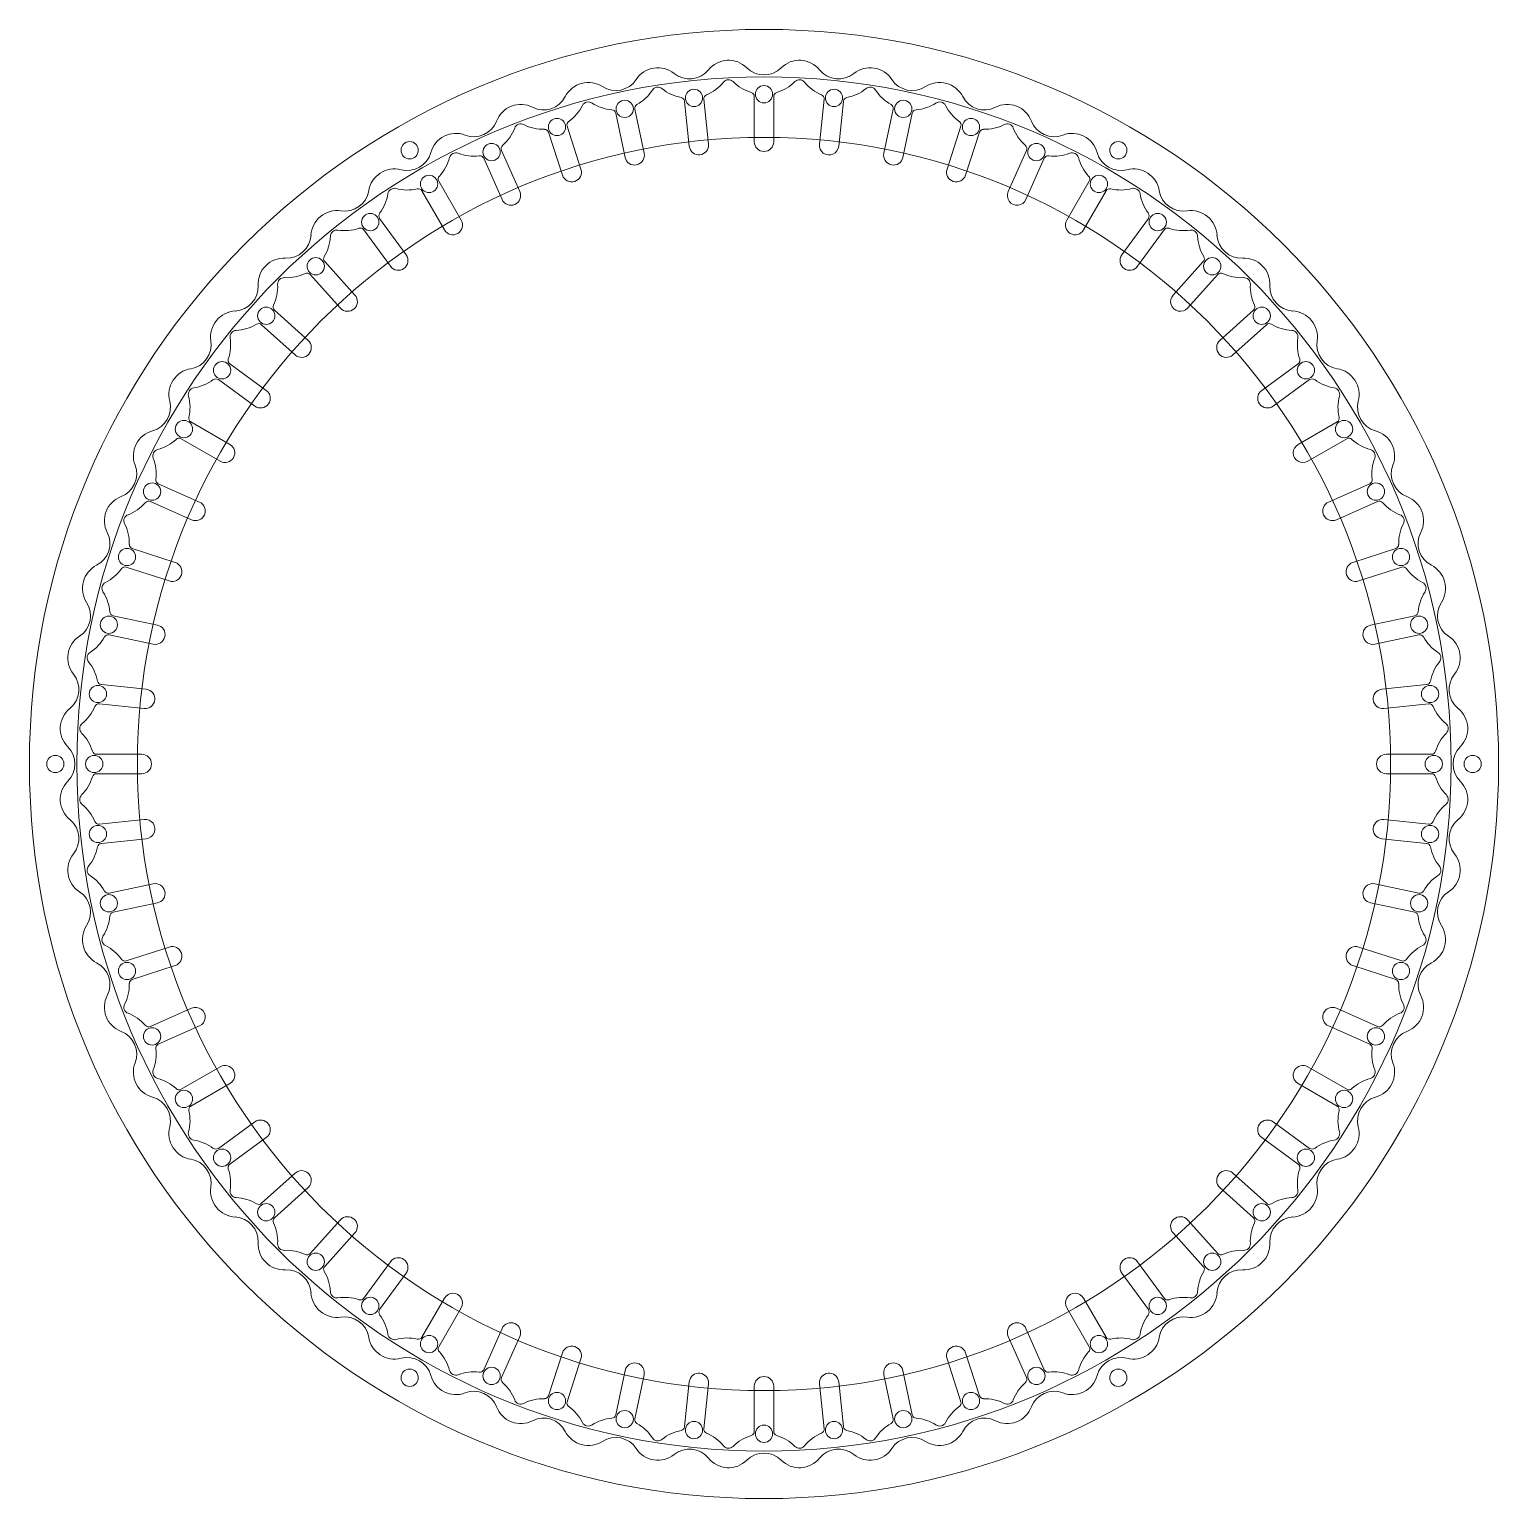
# Model space of a CAD drawing. Header units: millimetres. Extents: x 30 to 770, y 30 to 770.
# Drawn here: x 30 to 370, y 30 to 370 of the extents above; entities that cross this region are included whole.
import ezdxf

# ---------------------------------------------------------------- set-up
doc = ezdxf.new("R2010")
doc.units = ezdxf.units.MM
for name, color, linetype, lineweight in [('cutout', 3, 'CONTINUOUS', 0), ('Drill', 180, 'CONTINUOUS', 0), ('inner led slot', 6, 'CONTINUOUS', 0), ('strip', 4, 'CONTINUOUS', 0)]:
    doc.layers.add(name, color=color, linetype=linetype, lineweight=lineweight)

msp = doc.modelspace()

# ---------------------------------------------------------------- linework, layer by layer
at = {"layer": 'cutout'}
for radius in [170, 145]:
    msp.add_circle((200, 200), radius, dxfattribs=at)
at = {"layer": 'Drill'}
for centre in [(200, 355), (167.77, 351.61), (183.8, 354.15), (216.2, 354.15), (232.23, 351.61), (152.1, 347.41), (247.9, 347.41), (118, 342.03), (136.96, 341.6), (263.04, 341.6), (282, 342.03), (122.5, 334.23), (277.5, 334.23), (108.89, 325.4), (291.11, 325.4), (96.28, 315.19), (303.72, 315.19), (84.81, 303.72), (315.19, 303.72), (74.6, 291.11), (325.4, 291.11), (65.77, 277.5), (334.23, 277.5), (58.4, 263.04), (341.6, 263.04), (52.59, 247.9), (347.41, 247.9), (48.39, 232.23), (351.61, 232.23), (45.85, 216.2), (354.15, 216.2), (36, 200), (45, 200), (355, 200), (364, 200), (45.85, 183.8), (354.15, 183.8), (48.39, 167.77), (351.61, 167.77), (52.59, 152.1), (347.41, 152.1), (58.4, 136.96), (341.6, 136.96), (65.77, 122.5), (334.23, 122.5), (74.6, 108.89), (325.4, 108.89), (84.81, 96.28), (315.19, 96.28), (96.28, 84.81), (303.72, 84.81), (108.89, 74.6), (291.11, 74.6), (122.5, 65.77), (277.5, 65.77), (118, 57.97), (136.96, 58.4), (263.04, 58.4), (282, 57.97), (152.1, 52.59), (247.9, 52.59), (167.77, 48.39), (183.8, 45.85), (216.2, 45.85), (232.23, 48.39), (200, 45)]:
    msp.add_circle(centre, 2, dxfattribs=at)
at = {"layer": 'inner led slot', "color": 6}
for p, q in [((186.1, 353.82), (187.19, 343.45)), ((197.75, 354.43), (197.75, 344)), ((202.25, 354.43), (202.25, 344)), ((213.9, 353.82), (212.81, 343.45)), ((165.69, 350.59), (167.86, 340.39)), ((170.09, 351.52), (172.26, 341.32)), ((181.62, 353.35), (182.71, 342.98)), ((218.38, 353.35), (217.29, 342.98)), ((229.91, 351.52), (227.74, 341.32)), ((234.31, 350.59), (232.14, 340.39)), ((154.42, 347.57), (157.64, 337.65)), ((245.58, 347.57), (242.36, 337.65)), ((150.14, 346.18), (153.36, 336.26)), ((249.86, 346.18), (246.64, 336.26)), ((135.13, 340.17), (139.37, 330.64)), ((139.24, 342), (143.49, 332.47)), ((260.76, 342), (256.51, 332.47)), ((264.87, 340.17), (260.63, 330.64)), ((124.73, 334.87), (129.95, 325.83)), ((275.27, 334.87), (270.05, 325.83)), ((120.84, 332.62), (126.05, 323.58)), ((279.16, 332.62), (273.95, 323.58)), ((107.41, 323.62), (113.54, 315.18)), ((111.05, 326.26), (117.18, 317.82)), ((288.95, 326.26), (282.82, 317.82)), ((292.59, 323.62), (286.46, 315.18)), ((98.34, 316.27), (105.32, 308.52)), ((301.66, 316.27), (294.68, 308.52)), ((94.99, 313.26), (101.97, 305.51)), ((305.01, 313.26), (298.03, 305.51)), ((86.74, 305.01), (94.49, 298.03)), ((313.26, 305.01), (305.51, 298.03)), ((83.73, 301.66), (91.48, 294.68)), ((316.27, 301.66), (308.52, 294.68)), ((76.38, 292.59), (84.82, 286.46)), ((323.62, 292.59), (315.18, 286.46)), ((73.74, 288.95), (82.18, 282.82)), ((326.26, 288.95), (317.82, 282.82)), ((67.38, 279.16), (76.42, 273.95)), ((332.62, 279.16), (323.58, 273.95)), ((65.13, 275.27), (74.17, 270.05)), ((334.87, 275.27), (325.83, 270.05)), ((59.83, 264.87), (69.36, 260.63)), ((340.17, 264.87), (330.64, 260.63)), ((58, 260.76), (67.53, 256.51)), ((342, 260.76), (332.47, 256.51)), ((53.82, 249.86), (63.74, 246.64)), ((346.18, 249.86), (336.26, 246.64)), ((52.43, 245.58), (62.35, 242.36)), ((347.57, 245.58), (337.65, 242.36)), ((49.41, 234.31), (59.61, 232.14)), ((350.59, 234.31), (340.39, 232.14)), ((48.48, 229.91), (58.68, 227.74)), ((351.52, 229.91), (341.32, 227.74)), ((46.65, 218.38), (57.02, 217.29)), ((353.35, 218.38), (342.98, 217.29)), ((46.18, 213.9), (56.55, 212.81)), ((353.82, 213.9), (343.45, 212.81)), ((45.57, 202.25), (56, 202.25)), ((354.43, 202.25), (344, 202.25)), ((45.57, 197.75), (56, 197.75)), ((354.43, 197.75), (344, 197.75)), ((46.18, 186.1), (56.55, 187.19)), ((353.82, 186.1), (343.45, 187.19)), ((46.65, 181.62), (57.02, 182.71)), ((353.35, 181.62), (342.98, 182.71)), ((48.48, 170.09), (58.68, 172.26)), ((351.52, 170.09), (341.32, 172.26)), ((49.41, 165.69), (59.61, 167.86)), ((350.59, 165.69), (340.39, 167.86)), ((52.43, 154.42), (62.35, 157.64)), ((347.57, 154.42), (337.65, 157.64)), ((53.82, 150.14), (63.74, 153.36)), ((346.18, 150.14), (336.26, 153.36)), ((58, 139.24), (67.53, 143.49)), ((342, 139.24), (332.47, 143.49)), ((59.83, 135.13), (69.36, 139.37)), ((340.17, 135.13), (330.64, 139.37)), ((65.13, 124.73), (74.17, 129.95)), ((334.87, 124.73), (325.83, 129.95)), ((67.38, 120.84), (76.42, 126.05)), ((332.62, 120.84), (323.58, 126.05)), ((73.74, 111.05), (82.18, 117.18)), ((326.26, 111.05), (317.82, 117.18)), ((76.38, 107.41), (84.82, 113.54)), ((323.62, 107.41), (315.18, 113.54)), ((83.73, 98.34), (91.48, 105.32)), ((316.27, 98.34), (308.52, 105.32)), ((86.74, 94.99), (94.49, 101.97)), ((313.26, 94.99), (305.51, 101.97)), ((94.99, 86.74), (101.97, 94.49)), ((305.01, 86.74), (298.03, 94.49)), ((98.34, 83.73), (105.32, 91.48)), ((301.66, 83.73), (294.68, 91.48)), ((107.41, 76.38), (113.54, 84.82)), ((111.05, 73.74), (117.18, 82.18)), ((288.95, 73.74), (282.82, 82.18)), ((292.59, 76.38), (286.46, 84.82)), ((120.84, 67.38), (126.05, 76.42)), ((279.16, 67.38), (273.95, 76.42)), ((124.73, 65.13), (129.95, 74.17)), ((275.27, 65.13), (270.05, 74.17)), ((135.13, 59.83), (139.37, 69.36)), ((264.87, 59.83), (260.63, 69.36)), ((139.24, 58), (143.49, 67.53)), ((260.76, 58), (256.51, 67.53)), ((150.14, 53.82), (153.36, 63.74)), ((154.42, 52.43), (157.64, 62.35)), ((245.58, 52.43), (242.36, 62.35)), ((249.86, 53.82), (246.64, 63.74)), ((165.69, 49.41), (167.86, 59.61)), ((170.09, 48.48), (172.26, 58.68)), ((229.91, 48.48), (227.74, 58.68)), ((234.31, 49.41), (232.14, 59.61)), ((181.62, 46.65), (182.71, 57.02)), ((186.1, 46.18), (187.19, 56.55)), ((197.75, 45.57), (197.75, 56)), ((202.25, 45.57), (202.25, 56)), ((213.9, 46.18), (212.81, 56.55)), ((218.38, 46.65), (217.29, 57.02))]:
    msp.add_line(p, q, dxfattribs=at)
at = {"layer": 'inner led slot'}
for centre, radius, start, end in [((175.43, 355.13), 6, 51.075, 146.925), ((182.74, 364.18), 5.64, 231.075, 320.925), ((191.78, 356.85), 6, 45.075, 140.925), ((200, 365.09), 5.64, 225.075, 314.925), ((208.22, 356.85), 6, 39.075, 134.925), ((217.26, 364.18), 5.64, 219.075, 308.925), ((224.57, 355.13), 6, 33.075, 128.925), ((159.35, 351.71), 6, 57.075, 152.925), ((165.68, 361.48), 5.64, 237.075, 326.925), ((182.74, 364.18), 10.14, 292.9622, 320.925), ((200, 365.09), 10.14, 286.9622, 314.925), ((208.22, 356.85), 1.5, 39.075, 134.925), ((217.26, 364.18), 10.14, 219.075, 247.0378), ((234.32, 361.48), 5.64, 213.075, 302.925), ((240.65, 351.71), 6, 27.075, 122.925), ((148.99, 357.01), 5.64, 243.075, 332.925), ((165.68, 361.48), 10.14, 298.9622, 326.925), ((175.43, 355.13), 1.5, 51.075, 146.925), ((182.74, 364.18), 10.14, 231.075, 259.0378), ((180.63, 353.25), 1, 6, 79.0378), ((187.09, 353.93), 1, 112.9622, 186), ((212.91, 353.93), 1, 354, 67.0378), ((219.37, 353.25), 1, 100.9622, 174), ((217.26, 364.18), 10.14, 280.9622, 308.925), ((224.57, 355.13), 1.5, 33.075, 128.925), ((234.32, 361.48), 10.14, 213.075, 241.0378), ((251.01, 357.01), 5.64, 207.075, 296.925), ((143.71, 346.63), 6, 63.075, 158.925), ((148.99, 357.01), 10.14, 304.9622, 332.925), ((159.35, 351.71), 1.5, 57.075, 152.925), ((165.68, 361.48), 10.14, 237.075, 265.0378), ((164.71, 350.38), 1, 12, 85.0378), ((171.07, 351.73), 1, 118.9622, 192), ((228.93, 351.73), 1, 348, 61.0378), ((235.29, 350.38), 1, 94.9622, 168), ((234.32, 361.48), 10.14, 274.9622, 302.925), ((240.65, 351.71), 1.5, 27.075, 122.925), ((251.01, 357.01), 10.14, 207.075, 235.0378), ((256.29, 346.63), 6, 21.075, 116.925), ((132.85, 350.81), 5.64, 249.075, 338.925), ((132.85, 350.81), 10.14, 310.9622, 338.925), ((143.71, 346.63), 1.5, 63.075, 158.925), ((148.99, 357.01), 10.14, 243.075, 271.0378), ((149.19, 345.87), 1, 18, 91.0378), ((155.37, 347.88), 1, 124.9622, 198), ((244.63, 347.88), 1, 342, 55.0378), ((250.81, 345.87), 1, 88.9622, 162), ((251.01, 357.01), 10.14, 268.9622, 296.925), ((256.29, 346.63), 1.5, 21.075, 116.925), ((267.15, 350.81), 10.14, 201.075, 229.0378), ((267.15, 350.81), 5.64, 201.075, 290.925), ((128.7, 339.94), 6, 69.075, 164.925), ((271.3, 339.94), 6, 15.075, 110.925), ((117.46, 342.97), 5.64, 255.075, 344.925), ((117.46, 342.97), 10.14, 316.9622, 344.925), ((128.7, 339.94), 1.5, 69.075, 164.925), ((132.85, 350.81), 10.14, 249.075, 277.0378), ((134.22, 339.76), 1, 24, 97.0378), ((140.16, 342.4), 1, 130.9622, 204), ((259.84, 342.4), 1, 336, 49.0378), ((265.78, 339.76), 1, 82.9622, 156), ((267.15, 350.81), 10.14, 262.9622, 290.925), ((271.3, 339.94), 1.5, 15.075, 110.925), ((282.54, 342.97), 10.14, 195.075, 223.0378), ((282.54, 342.97), 5.64, 195.075, 284.925), ((114.46, 331.72), 6, 75.075, 170.925), ((285.54, 331.72), 6, 9.075, 104.925), ((114.46, 331.72), 1.5, 75.075, 170.925), ((125.6, 335.37), 1, 136.9622, 210), ((274.4, 335.37), 1, 330, 43.0378), ((285.54, 331.72), 1.5, 9.075, 104.925), ((102.96, 333.56), 5.64, 261.075, 350.925), ((102.96, 333.56), 10.14, 322.9622, 350.925), ((117.46, 342.97), 10.14, 255.075, 283.0378), ((119.97, 332.12), 1, 30, 103.0378), ((280.03, 332.12), 1, 76.9622, 150), ((282.54, 342.97), 10.14, 256.9622, 284.925), ((297.04, 333.56), 10.14, 189.075, 217.0378), ((297.04, 333.56), 5.64, 189.075, 278.925), ((101.16, 322.06), 6, 81.075, 176.925), ((111.86, 326.85), 1, 142.9622, 216), ((288.14, 326.85), 1, 324, 37.0378), ((298.84, 322.06), 6, 3.075, 98.925), ((101.16, 322.06), 1.5, 81.075, 176.925), ((102.96, 333.56), 10.14, 261.075, 289.0378), ((106.6, 323.03), 1, 36, 109.0378), ((293.4, 323.03), 1, 70.9622, 144), ((297.04, 333.56), 10.14, 250.9622, 278.925), ((298.84, 322.06), 1.5, 3.075, 98.925), ((89.54, 322.68), 5.64, 267.075, 356.925), ((89.54, 322.68), 10.14, 328.9622, 356.925), ((310.46, 322.68), 10.14, 183.075, 211.0378), ((310.46, 322.68), 5.64, 183.075, 272.925), ((88.94, 311.06), 6, 87.075, 182.925), ((99.08, 316.94), 1, 148.9622, 222), ((300.92, 316.94), 1, 318, 31.0378), ((311.06, 311.06), 6, 357.075, 92.925), ((89.54, 322.68), 10.14, 267.075, 295.0378), ((94.25, 312.59), 1, 42, 115.0378), ((305.75, 312.59), 1, 64.9622, 138), ((310.46, 322.68), 10.14, 244.9622, 272.925), ((77.32, 310.46), 5.64, 273.075, 2.925), ((77.32, 310.46), 10.14, 334.9622, 2.925), ((88.94, 311.06), 1.5, 87.075, 182.925), ((311.06, 311.06), 1.5, 357.075, 92.925), ((322.68, 310.46), 10.14, 177.075, 205.0378), ((322.68, 310.46), 5.64, 177.075, 266.925), ((87.41, 305.75), 1, 154.9622, 228), ((312.59, 305.75), 1, 312, 25.0378), ((77.94, 298.84), 6, 93.075, 188.925), ((322.06, 298.84), 6, 351.075, 86.925), ((77.94, 298.84), 1.5, 93.075, 188.925), ((77.32, 310.46), 10.14, 273.075, 301.0378), ((83.06, 300.92), 1, 48, 121.0378), ((316.94, 300.92), 1, 58.9622, 132), ((322.68, 310.46), 10.14, 238.9622, 266.925), ((322.06, 298.84), 1.5, 351.075, 86.925), ((66.44, 297.04), 5.64, 279.075, 8.925), ((66.44, 297.04), 10.14, 340.9622, 8.925), ((333.56, 297.04), 10.14, 171.075, 199.0378), ((333.56, 297.04), 5.64, 171.075, 260.925), ((76.97, 293.4), 1, 160.9622, 234), ((323.03, 293.4), 1, 306, 19.0378), ((68.28, 285.54), 6, 99.075, 194.925), ((73.15, 288.14), 1, 54, 127.0378), ((326.85, 288.14), 1, 52.9622, 126), ((331.72, 285.54), 6, 345.075, 80.925), ((68.28, 285.54), 1.5, 99.075, 194.925), ((66.44, 297.04), 10.14, 279.075, 307.0378), ((333.56, 297.04), 10.14, 232.9622, 260.925), ((331.72, 285.54), 1.5, 345.075, 80.925), ((57.03, 282.54), 5.64, 285.075, 14.925), ((57.03, 282.54), 10.14, 346.9622, 14.925), ((342.97, 282.54), 10.14, 165.075, 193.0378), ((342.97, 282.54), 5.64, 165.075, 254.925), ((67.88, 280.03), 1, 166.9622, 240), ((332.12, 280.03), 1, 300, 13.0378), ((60.06, 271.3), 6, 105.075, 200.925), ((64.63, 274.4), 1, 60, 133.0378), ((335.37, 274.4), 1, 46.9622, 120), ((339.94, 271.3), 6, 339.075, 74.925), ((60.06, 271.3), 1.5, 105.075, 200.925), ((57.03, 282.54), 10.14, 285.075, 313.0378), ((342.97, 282.54), 10.14, 226.9622, 254.925), ((339.94, 271.3), 1.5, 339.075, 74.925), ((49.19, 267.15), 5.64, 291.075, 20.925), ((49.19, 267.15), 10.14, 352.9622, 20.925), ((350.81, 267.15), 10.14, 159.075, 187.0378), ((350.81, 267.15), 5.64, 159.075, 248.925), ((60.24, 265.78), 1, 172.9622, 246), ((339.76, 265.78), 1, 294, 7.0378), ((53.37, 256.29), 6, 111.075, 206.925), ((346.63, 256.29), 6, 333.075, 68.925), ((49.19, 267.15), 10.14, 291.075, 319.0378), ((57.6, 259.84), 1, 66, 139.0378), ((342.4, 259.84), 1, 40.9622, 114), ((350.81, 267.15), 10.14, 220.9622, 248.925), ((53.37, 256.29), 1.5, 111.075, 206.925), ((42.99, 251.01), 10.14, 358.9622, 26.925), ((357.01, 251.01), 10.14, 153.075, 181.0378), ((346.63, 256.29), 1.5, 333.075, 68.925), ((42.99, 251.01), 5.64, 297.075, 26.925), ((357.01, 251.01), 5.64, 153.075, 242.925), ((54.13, 250.81), 1, 178.9622, 252), ((345.87, 250.81), 1, 288, 1.0378), ((48.29, 240.65), 6, 117.075, 212.925), ((42.99, 251.01), 10.14, 297.075, 325.0378), ((52.12, 244.63), 1, 72, 145.0378), ((347.88, 244.63), 1, 34.9622, 108), ((357.01, 251.01), 10.14, 214.9622, 242.925), ((351.71, 240.65), 6, 327.075, 62.925), ((48.29, 240.65), 1.5, 117.075, 212.925), ((351.71, 240.65), 1.5, 327.075, 62.925), ((38.52, 234.32), 10.14, 4.9622, 32.925), ((361.48, 234.32), 10.14, 147.075, 175.0378), ((38.52, 234.32), 5.64, 303.075, 32.925), ((49.62, 235.29), 1, 184.9622, 258), ((350.38, 235.29), 1, 282, 355.0378), ((361.48, 234.32), 5.64, 147.075, 236.925), ((44.87, 224.57), 6, 123.075, 218.925), ((38.52, 234.32), 10.14, 303.075, 331.0378), ((48.27, 228.93), 1, 78, 151.0378), ((351.73, 228.93), 1, 28.9622, 102), ((361.48, 234.32), 10.14, 208.9622, 236.925), ((355.13, 224.57), 6, 321.075, 56.925), ((44.87, 224.57), 1.5, 123.075, 218.925), ((355.13, 224.57), 1.5, 321.075, 56.925), ((35.82, 217.26), 10.14, 10.9622, 38.925), ((364.18, 217.26), 10.14, 141.075, 169.0378), ((35.82, 217.26), 5.64, 309.075, 38.925), ((46.75, 219.37), 1, 190.9622, 264), ((353.25, 219.37), 1, 276, 349.0378), ((364.18, 217.26), 5.64, 141.075, 230.925), ((43.15, 208.22), 6, 129.075, 224.925), ((35.82, 217.26), 10.14, 309.075, 337.0378), ((46.07, 212.91), 1, 84, 157.0378), ((353.93, 212.91), 1, 22.9622, 96), ((364.18, 217.26), 10.14, 202.9622, 230.925), ((356.85, 208.22), 6, 315.075, 50.925), ((43.15, 208.22), 1.5, 129.075, 224.925), ((356.85, 208.22), 1.5, 315.075, 50.925), ((34.91, 200), 10.14, 16.9622, 44.925), ((365.09, 200), 10.14, 135.075, 163.0378), ((34.91, 200), 5.64, 315.075, 44.925), ((45.57, 203.25), 1, 196.9622, 270), ((354.43, 203.25), 1, 270, 343.0378), ((365.09, 200), 5.64, 135.075, 224.925), ((45.57, 196.75), 1, 90, 163.0378), ((354.43, 196.75), 1, 16.9622, 90), ((43.15, 191.78), 6, 135.075, 230.925), ((34.91, 200), 10.14, 315.075, 343.0378), ((365.09, 200), 10.14, 196.9622, 224.925), ((356.85, 191.78), 6, 309.075, 44.925), ((43.15, 191.78), 1.5, 135.075, 230.925), ((35.82, 182.74), 10.14, 22.9622, 50.925), ((364.18, 182.74), 10.14, 129.075, 157.0378), ((356.85, 191.78), 1.5, 309.075, 44.925), ((35.82, 182.74), 5.64, 321.075, 50.925), ((364.18, 182.74), 5.64, 129.075, 218.925), ((46.07, 187.09), 1, 202.9622, 276), ((353.93, 187.09), 1, 264, 337.0378), ((35.82, 182.74), 10.14, 321.075, 349.0378), ((46.75, 180.63), 1, 96, 169.0378), ((353.25, 180.63), 1, 10.9622, 84), ((364.18, 182.74), 10.14, 190.9622, 218.925), ((44.87, 175.43), 6, 141.075, 236.925), ((355.13, 175.43), 6, 303.075, 38.925), ((44.87, 175.43), 1.5, 141.075, 236.925), ((38.52, 165.68), 10.14, 28.9622, 56.925), ((361.48, 165.68), 10.14, 123.075, 151.0378), ((355.13, 175.43), 1.5, 303.075, 38.925), ((38.52, 165.68), 5.64, 327.075, 56.925), ((48.27, 171.07), 1, 208.9622, 282), ((351.73, 171.07), 1, 258, 331.0378), ((361.48, 165.68), 5.64, 123.075, 212.925), ((38.52, 165.68), 10.14, 327.075, 355.0378), ((49.62, 164.71), 1, 102, 175.0378), ((350.38, 164.71), 1, 4.9622, 78), ((361.48, 165.68), 10.14, 184.9622, 212.925), ((48.29, 159.35), 6, 147.075, 242.925), ((48.29, 159.35), 1.5, 147.075, 242.925), ((351.71, 159.35), 1.5, 297.075, 32.925), ((351.71, 159.35), 6, 297.075, 32.925), ((42.99, 148.99), 10.14, 34.9622, 62.925), ((357.01, 148.99), 10.14, 117.075, 145.0378), ((42.99, 148.99), 5.64, 333.075, 62.925), ((52.12, 155.37), 1, 214.9622, 288), ((347.88, 155.37), 1, 252, 325.0378), ((357.01, 148.99), 5.64, 117.075, 206.925), ((54.13, 149.19), 1, 108, 181.0378), ((345.87, 149.19), 1, 358.9622, 72), ((53.37, 143.71), 6, 153.075, 248.925), ((42.99, 148.99), 10.14, 333.075, 1.0378), ((357.01, 148.99), 10.14, 178.9622, 206.925), ((346.63, 143.71), 6, 291.075, 26.925), ((53.37, 143.71), 1.5, 153.075, 248.925), ((346.63, 143.71), 1.5, 291.075, 26.925), ((49.19, 132.85), 10.14, 40.9622, 68.925), ((57.6, 140.16), 1, 220.9622, 294), ((342.4, 140.16), 1, 246, 319.0378), ((350.81, 132.85), 10.14, 111.075, 139.0378), ((49.19, 132.85), 5.64, 339.075, 68.925), ((350.81, 132.85), 5.64, 111.075, 200.925), ((49.19, 132.85), 10.14, 339.075, 7.0378), ((60.24, 134.22), 1, 114, 187.0378), ((339.76, 134.22), 1, 352.9622, 66), ((350.81, 132.85), 10.14, 172.9622, 200.925), ((60.06, 128.7), 6, 159.075, 254.925), ((60.06, 128.7), 1.5, 159.075, 254.925), ((339.94, 128.7), 1.5, 285.075, 20.925), ((339.94, 128.7), 6, 285.075, 20.925), ((57.03, 117.46), 10.14, 46.9622, 74.925), ((342.97, 117.46), 10.14, 105.075, 133.0378), ((57.03, 117.46), 5.64, 345.075, 74.925), ((64.63, 125.6), 1, 226.9622, 300), ((335.37, 125.6), 1, 240, 313.0378), ((342.97, 117.46), 5.64, 105.075, 194.925), ((57.03, 117.46), 10.14, 345.075, 13.0378), ((67.88, 119.97), 1, 120, 193.0378), ((332.12, 119.97), 1, 346.9622, 60), ((342.97, 117.46), 10.14, 166.9622, 194.925), ((68.28, 114.46), 6, 165.075, 260.925), ((331.72, 114.46), 6, 279.075, 14.925), ((68.28, 114.46), 1.5, 165.075, 260.925), ((66.44, 102.96), 10.14, 52.9622, 80.925), ((333.56, 102.96), 10.14, 99.075, 127.0378), ((331.72, 114.46), 1.5, 279.075, 14.925), ((73.15, 111.86), 1, 232.9622, 306), ((326.85, 111.86), 1, 234, 307.0378), ((66.44, 102.96), 5.64, 351.075, 80.925), ((76.97, 106.6), 1, 126, 199.0378), ((66.44, 102.96), 10.14, 351.075, 19.0378), ((333.56, 102.96), 10.14, 160.9622, 188.925), ((323.03, 106.6), 1, 340.9622, 54), ((333.56, 102.96), 5.64, 99.075, 188.925), ((77.94, 101.16), 6, 171.075, 266.925), ((322.06, 101.16), 6, 273.075, 8.925), ((77.94, 101.16), 1.5, 171.075, 266.925), ((77.32, 89.54), 10.14, 58.9622, 86.925), ((322.68, 89.54), 10.14, 93.075, 121.0378), ((322.06, 101.16), 1.5, 273.075, 8.925), ((83.06, 99.08), 1, 238.9622, 312), ((316.94, 99.08), 1, 228, 301.0378), ((77.32, 89.54), 5.64, 357.075, 86.925), ((87.41, 94.25), 1, 132, 205.0378), ((77.32, 89.54), 10.14, 357.075, 25.0378), ((322.68, 89.54), 10.14, 154.9622, 182.925), ((312.59, 94.25), 1, 334.9622, 48), ((322.68, 89.54), 5.64, 93.075, 182.925), ((88.94, 88.94), 6, 177.075, 272.925), ((88.94, 88.94), 1.5, 177.075, 272.925), ((311.06, 88.94), 6, 267.075, 2.925), ((311.06, 88.94), 1.5, 267.075, 2.925), ((89.54, 77.32), 10.14, 64.9622, 92.925), ((94.25, 87.41), 1, 244.9622, 318), ((305.75, 87.41), 1, 222, 295.0378), ((310.46, 77.32), 10.14, 87.075, 115.0378), ((89.54, 77.32), 5.64, 3.075, 92.925), ((99.08, 83.06), 1, 138, 211.0378), ((89.54, 77.32), 10.14, 3.075, 31.0378), ((310.46, 77.32), 10.14, 148.9622, 176.925), ((300.92, 83.06), 1, 328.9622, 42), ((310.46, 77.32), 5.64, 87.075, 176.925), ((101.16, 77.94), 6, 183.075, 278.925), ((101.16, 77.94), 1.5, 183.075, 278.925), ((102.96, 66.44), 10.14, 70.9622, 98.925), ((106.6, 76.97), 1, 250.9622, 324), ((293.4, 76.97), 1, 216, 289.0378), ((297.04, 66.44), 10.14, 81.075, 109.0378), ((298.84, 77.94), 6, 261.075, 356.925), ((298.84, 77.94), 1.5, 261.075, 356.925), ((102.96, 66.44), 5.64, 9.075, 98.925), ((111.86, 73.15), 1, 144, 217.0378), ((102.96, 66.44), 10.14, 9.075, 37.0378), ((297.04, 66.44), 10.14, 142.9622, 170.925), ((288.14, 73.15), 1, 322.9622, 36), ((297.04, 66.44), 5.64, 81.075, 170.925), ((114.46, 68.28), 1.5, 189.075, 284.925), ((285.54, 68.28), 1.5, 255.075, 350.925), ((114.46, 68.28), 6, 189.075, 284.925), ((117.46, 57.03), 10.14, 76.9622, 104.925), ((119.97, 67.88), 1, 256.9622, 330), ((125.6, 64.63), 1, 150, 223.0378), ((274.4, 64.63), 1, 316.9622, 30), ((280.03, 67.88), 1, 210, 283.0378), ((282.54, 57.03), 10.14, 75.075, 103.0378), ((285.54, 68.28), 6, 255.075, 350.925), ((117.46, 57.03), 5.64, 15.075, 104.925), ((117.46, 57.03), 10.14, 15.075, 43.0378), ((282.54, 57.03), 10.14, 136.9622, 164.925), ((282.54, 57.03), 5.64, 75.075, 164.925), ((128.7, 60.06), 6, 195.075, 290.925), ((128.7, 60.06), 1.5, 195.075, 290.925), ((132.85, 49.19), 10.14, 82.9622, 110.925), ((134.22, 60.24), 1, 262.9622, 336), ((140.16, 57.6), 1, 156, 229.0378), ((259.84, 57.6), 1, 310.9622, 24), ((265.78, 60.24), 1, 204, 277.0378), ((267.15, 49.19), 10.14, 69.075, 97.0378), ((271.3, 60.06), 6, 249.075, 344.925), ((271.3, 60.06), 1.5, 249.075, 344.925), ((132.85, 49.19), 5.64, 21.075, 110.925), ((132.85, 49.19), 10.14, 21.075, 49.0378), ((267.15, 49.19), 10.14, 130.9622, 158.925), ((267.15, 49.19), 5.64, 69.075, 158.925), ((143.71, 53.37), 6, 201.075, 296.925), ((143.71, 53.37), 1.5, 201.075, 296.925), ((148.99, 42.99), 10.14, 88.9622, 116.925), ((149.19, 54.13), 1, 268.9622, 342), ((155.37, 52.12), 1, 162, 235.0378), ((148.99, 42.99), 10.14, 27.075, 55.0378), ((251.01, 42.99), 10.14, 124.9622, 152.925), ((244.63, 52.12), 1, 304.9622, 18), ((250.81, 54.13), 1, 198, 271.0378), ((251.01, 42.99), 10.14, 63.075, 91.0378), ((256.29, 53.37), 6, 243.075, 338.925), ((256.29, 53.37), 1.5, 243.075, 338.925), ((148.99, 42.99), 5.64, 27.075, 116.925), ((159.35, 48.29), 1.5, 207.075, 302.925), ((165.68, 38.52), 10.14, 94.9622, 122.925), ((164.71, 49.62), 1, 274.9622, 348), ((171.07, 48.27), 1, 168, 241.0378), ((228.93, 48.27), 1, 298.9622, 12), ((235.29, 49.62), 1, 192, 265.0378), ((234.32, 38.52), 10.14, 57.075, 85.0378), ((240.65, 48.29), 1.5, 237.075, 332.925), ((251.01, 42.99), 5.64, 63.075, 152.925), ((159.35, 48.29), 6, 207.075, 302.925), ((165.68, 38.52), 10.14, 33.075, 61.0378), ((182.74, 35.82), 10.14, 100.9622, 128.925), ((180.63, 46.75), 1, 280.9622, 354), ((187.09, 46.07), 1, 174, 247.0378), ((182.74, 35.82), 10.14, 39.075, 67.0378), ((200, 34.91), 10.14, 106.9622, 134.925), ((196.75, 45.57), 1, 286.9622, 0), ((203.25, 45.57), 1, 180, 253.0378), ((200, 34.91), 10.14, 45.075, 73.0378), ((217.26, 35.82), 10.14, 112.9622, 140.925), ((212.91, 46.07), 1, 292.9622, 6), ((219.37, 46.75), 1, 186, 259.0378), ((217.26, 35.82), 10.14, 51.075, 79.0378), ((234.32, 38.52), 10.14, 118.9622, 146.925), ((240.65, 48.29), 6, 237.075, 332.925), ((165.68, 38.52), 5.64, 33.075, 122.925), ((175.43, 44.87), 6, 213.075, 308.925), ((175.43, 44.87), 1.5, 213.075, 308.925), ((182.74, 35.82), 5.64, 39.075, 128.925), ((191.78, 43.15), 1.5, 219.075, 314.925), ((208.22, 43.15), 1.5, 225.075, 320.925), ((217.26, 35.82), 5.64, 51.075, 140.925), ((224.57, 44.87), 6, 231.075, 326.925), ((224.57, 44.87), 1.5, 231.075, 326.925), ((234.32, 38.52), 5.64, 57.075, 146.925), ((191.78, 43.15), 6, 219.075, 314.925), ((200, 34.91), 5.64, 45.075, 134.925), ((208.22, 43.15), 6, 225.075, 320.925)]:
    msp.add_arc(centre, radius, start, end, dxfattribs=at)
at = {"layer": 'inner led slot', "color": 6}
for centre, radius, start, end in [((191.78, 356.85), 1.5, 45.075, 140.925), ((200, 365.09), 10.14, 225.075, 253.0378), ((196.75, 354.43), 1, 0, 73.0378), ((203.25, 354.43), 1, 106.9622, 180), ((184.95, 343.21), 2.25, 186, 6), ((200, 344), 2.25, 180, 0), ((215.05, 343.21), 2.25, 174, 354), ((170.06, 340.85), 2.25, 192, 12), ((229.94, 340.85), 2.25, 168, 348), ((155.5, 336.95), 2.25, 198, 18), ((244.5, 336.95), 2.25, 162, 342), ((141.43, 331.55), 2.25, 204, 24), ((258.57, 331.55), 2.25, 156, 336), ((128, 324.71), 2.25, 210, 30), ((272, 324.71), 2.25, 150, 330), ((115.36, 316.5), 2.25, 216, 36), ((284.64, 316.5), 2.25, 144, 324), ((103.65, 307.01), 2.25, 222, 42), ((296.35, 307.01), 2.25, 138, 318), ((92.99, 296.35), 2.25, 228, 48), ((307.01, 296.35), 2.25, 132, 312), ((83.5, 284.64), 2.25, 234, 54), ((316.5, 284.64), 2.25, 126, 306), ((75.29, 272), 2.25, 240, 60), ((324.71, 272), 2.25, 120, 300), ((68.45, 258.57), 2.25, 246, 66), ((331.55, 258.57), 2.25, 114, 294), ((63.05, 244.5), 2.25, 252, 72), ((336.95, 244.5), 2.25, 108, 288), ((59.15, 229.94), 2.25, 258, 78), ((340.85, 229.94), 2.25, 102, 282), ((56.79, 215.05), 2.25, 264, 84), ((343.21, 215.05), 2.25, 96, 276), ((56, 200), 2.25, 270, 90), ((344, 200), 2.25, 90, 270), ((56.79, 184.95), 2.25, 276, 96), ((343.21, 184.95), 2.25, 84, 264), ((59.15, 170.06), 2.25, 282, 102), ((340.85, 170.06), 2.25, 78, 258), ((63.05, 155.5), 2.25, 288, 108), ((336.95, 155.5), 2.25, 72, 252), ((68.45, 141.43), 2.25, 294, 114), ((331.55, 141.43), 2.25, 66, 246), ((75.29, 128), 2.25, 300, 120), ((324.71, 128), 2.25, 60, 240), ((83.5, 115.36), 2.25, 306, 126), ((316.5, 115.36), 2.25, 54, 234), ((92.99, 103.65), 2.25, 312, 132), ((307.01, 103.65), 2.25, 48, 228), ((103.65, 92.99), 2.25, 318, 138), ((296.35, 92.99), 2.25, 42, 222), ((115.36, 83.5), 2.25, 324, 144), ((284.64, 83.5), 2.25, 36, 216), ((128, 75.29), 2.25, 330, 150), ((272, 75.29), 2.25, 30, 210), ((141.43, 68.45), 2.25, 336, 156), ((258.57, 68.45), 2.25, 24, 204), ((155.5, 63.05), 2.25, 342, 162), ((244.5, 63.05), 2.25, 18, 198), ((170.06, 59.15), 2.25, 348, 168), ((229.94, 59.15), 2.25, 12, 192), ((184.95, 56.79), 2.25, 354, 174), ((200, 56), 2.25, 360, 180), ((215.05, 56.79), 2.25, 6, 186)]:
    msp.add_arc(centre, radius, start, end, dxfattribs=at)
at = {"layer": 'strip'}
msp.add_circle((200, 200), 159, dxfattribs=at)

doc.saveas('drawing.dxf')
